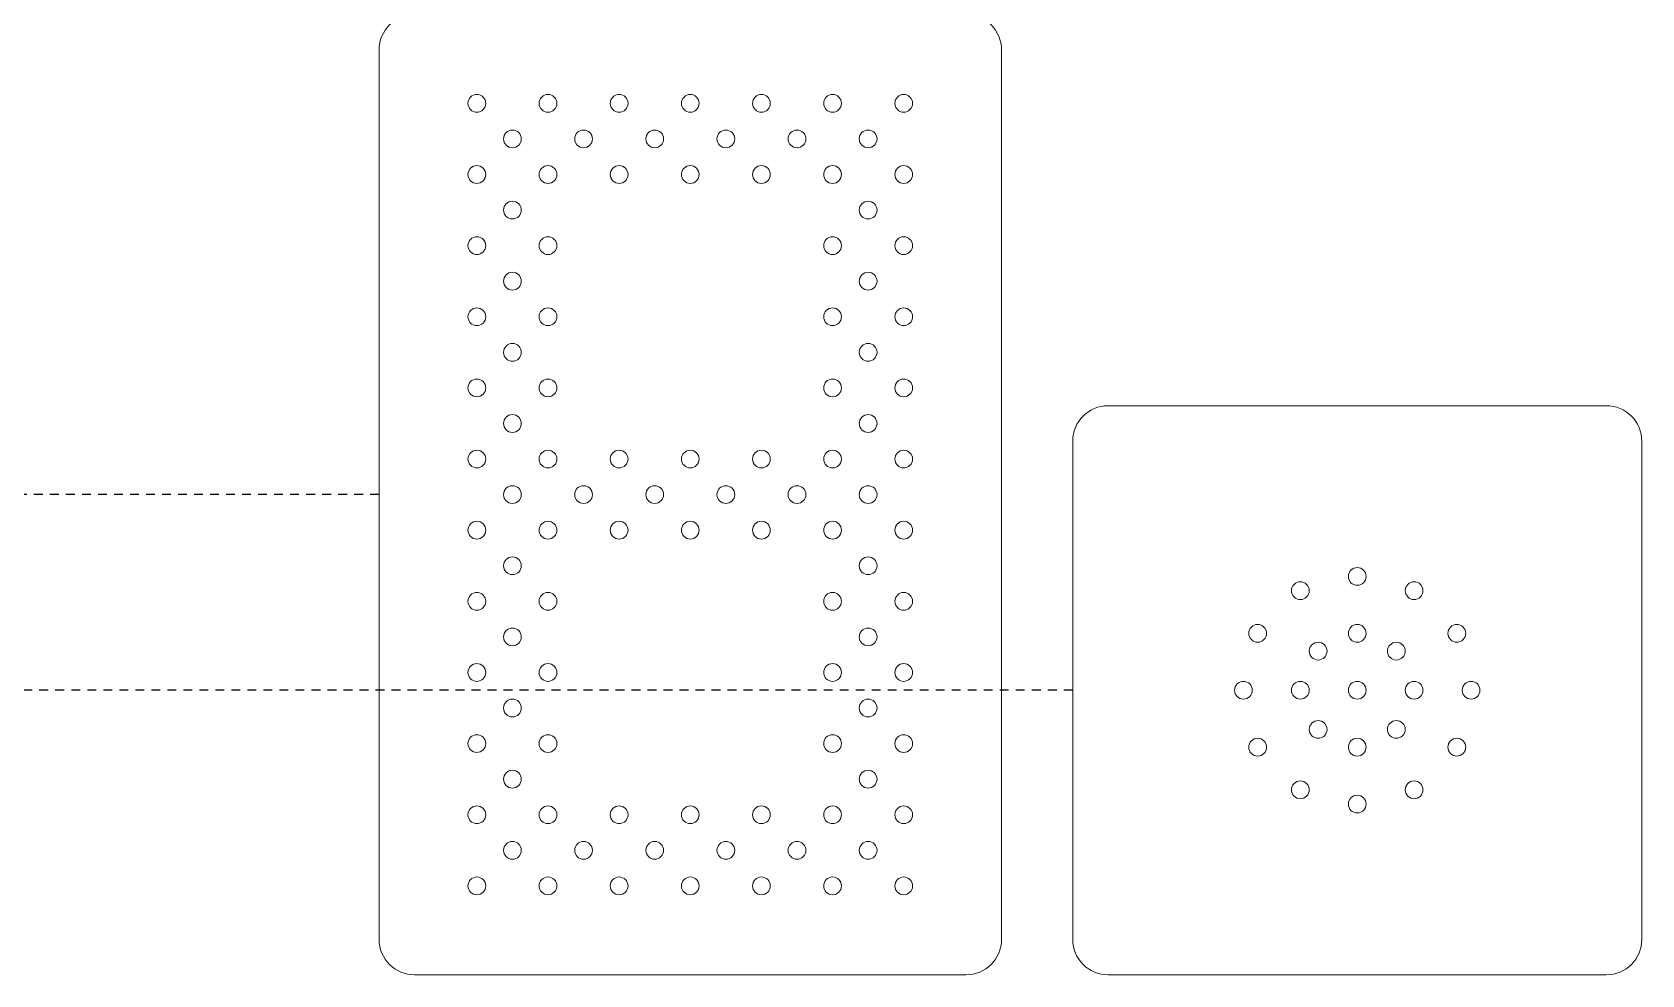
# Model space of a CAD drawing. Header units: inches. Extents: x 300 to 400, y -177 to 73.
# Drawn here: x 363.18 to 385.81, y 11.23 to 24.48 of the extents above; entities that cross this region are included whole.
import ezdxf

# ---------------------------------------------------------------- set-up
doc = ezdxf.new("R2010")
doc.units = ezdxf.units.IN
doc.header["$MEASUREMENT"] = 0
doc.linetypes.add('HIDDEN2', pattern=[0.1875, 0.125, -0.0625])
doc.layers.add('ScoreBone', color=5, linetype='Continuous')

msp = doc.modelspace()

# ---------------------------------------------------------------- linework, layer by layer
at = {"layer": 'ScoreBone', "color": 1, "linetype": 'HIDDEN2'}
for p, q in [((368.057, 17.982), (300.244, 17.982)), ((377.807, 15.232), (300.244, 15.232))]:
    msp.add_line(p, q, dxfattribs=at)
at = {"layer": 'ScoreBone', "lineweight": 5}
for points in [[(368.057, 24.232), (368.057, 24.508), (368.282, 24.732), (368.557, 24.732)], [(376.307, 24.732), (376.582, 24.732), (376.807, 24.508), (376.807, 24.232)], [(368.057, 11.732), (368.057, 11.732), (368.057, 24.232), (368.057, 24.232)], [(376.807, 24.232), (376.807, 24.232), (376.807, 11.732), (376.807, 11.732)], [(377.807, 18.732), (377.807, 19.008), (378.03, 19.232), (378.307, 19.232)], [(378.307, 19.232), (378.307, 19.232), (385.307, 19.232), (385.307, 19.232)], [(385.307, 19.232), (385.583, 19.232), (385.807, 19.008), (385.807, 18.732)], [(377.807, 11.732), (377.807, 11.732), (377.807, 18.732), (377.807, 18.732)], [(385.807, 18.732), (385.807, 18.732), (385.807, 11.732), (385.807, 11.732)], [(368.557, 11.232), (368.282, 11.232), (368.057, 11.456), (368.057, 11.732)], [(376.807, 11.732), (376.807, 11.456), (376.582, 11.232), (376.307, 11.232)], [(378.307, 11.232), (378.03, 11.232), (377.807, 11.456), (377.807, 11.732)], [(385.807, 11.732), (385.807, 11.456), (385.583, 11.232), (385.307, 11.232)], [(376.307, 11.232), (376.307, 11.232), (368.557, 11.232), (368.557, 11.232)], [(385.307, 11.232), (385.307, 11.232), (378.307, 11.232), (378.307, 11.232)]]:
    msp.add_open_spline(points, degree=3, dxfattribs=at)
for points in [[(369.557, 23.482), (369.557, 23.413), (369.5, 23.357), (369.432, 23.357), (369.364, 23.357), (369.307, 23.413), (369.307, 23.482), (369.307, 23.551), (369.364, 23.607), (369.432, 23.607), (369.5, 23.607), (369.557, 23.551), (369.557, 23.482)], [(370.557, 23.482), (370.557, 23.413), (370.5, 23.357), (370.432, 23.357), (370.364, 23.357), (370.307, 23.413), (370.307, 23.482), (370.307, 23.551), (370.364, 23.607), (370.432, 23.607), (370.5, 23.607), (370.557, 23.551), (370.557, 23.482)], [(371.557, 23.482), (371.557, 23.413), (371.5, 23.357), (371.432, 23.357), (371.364, 23.357), (371.307, 23.413), (371.307, 23.482), (371.307, 23.551), (371.364, 23.607), (371.432, 23.607), (371.5, 23.607), (371.557, 23.551), (371.557, 23.482)], [(372.557, 23.482), (372.557, 23.413), (372.5, 23.357), (372.432, 23.357), (372.364, 23.357), (372.307, 23.413), (372.307, 23.482), (372.307, 23.551), (372.364, 23.607), (372.432, 23.607), (372.5, 23.607), (372.557, 23.551), (372.557, 23.482)], [(373.557, 23.482), (373.557, 23.413), (373.5, 23.357), (373.432, 23.357), (373.364, 23.357), (373.307, 23.413), (373.307, 23.482), (373.307, 23.551), (373.364, 23.607), (373.432, 23.607), (373.5, 23.607), (373.557, 23.551), (373.557, 23.482)], [(374.557, 23.482), (374.557, 23.413), (374.5, 23.357), (374.432, 23.357), (374.364, 23.357), (374.307, 23.413), (374.307, 23.482), (374.307, 23.551), (374.364, 23.607), (374.432, 23.607), (374.5, 23.607), (374.557, 23.551), (374.557, 23.482)], [(375.557, 23.482), (375.557, 23.413), (375.5, 23.357), (375.432, 23.357), (375.364, 23.357), (375.307, 23.413), (375.307, 23.482), (375.307, 23.551), (375.364, 23.607), (375.432, 23.607), (375.5, 23.607), (375.557, 23.551), (375.557, 23.482)], [(370.057, 22.982), (370.057, 22.913), (370, 22.857), (369.932, 22.857), (369.864, 22.857), (369.807, 22.913), (369.807, 22.982), (369.807, 23.051), (369.864, 23.107), (369.932, 23.107), (370, 23.107), (370.057, 23.051), (370.057, 22.982)], [(371.057, 22.982), (371.057, 22.913), (371, 22.857), (370.932, 22.857), (370.864, 22.857), (370.807, 22.913), (370.807, 22.982), (370.807, 23.051), (370.864, 23.107), (370.932, 23.107), (371, 23.107), (371.057, 23.051), (371.057, 22.982)], [(372.057, 22.982), (372.057, 22.913), (372, 22.857), (371.932, 22.857), (371.864, 22.857), (371.807, 22.913), (371.807, 22.982), (371.807, 23.051), (371.864, 23.107), (371.932, 23.107), (372, 23.107), (372.057, 23.051), (372.057, 22.982)], [(373.057, 22.982), (373.057, 22.913), (373, 22.857), (372.932, 22.857), (372.864, 22.857), (372.807, 22.913), (372.807, 22.982), (372.807, 23.051), (372.864, 23.107), (372.932, 23.107), (373, 23.107), (373.057, 23.051), (373.057, 22.982)], [(374.057, 22.982), (374.057, 22.913), (374, 22.857), (373.932, 22.857), (373.864, 22.857), (373.807, 22.913), (373.807, 22.982), (373.807, 23.051), (373.864, 23.107), (373.932, 23.107), (374, 23.107), (374.057, 23.051), (374.057, 22.982)], [(375.057, 22.982), (375.057, 22.913), (375, 22.857), (374.932, 22.857), (374.864, 22.857), (374.807, 22.913), (374.807, 22.982), (374.807, 23.051), (374.864, 23.107), (374.932, 23.107), (375, 23.107), (375.057, 23.051), (375.057, 22.982)], [(369.557, 22.482), (369.557, 22.413), (369.5, 22.357), (369.432, 22.357), (369.364, 22.357), (369.307, 22.413), (369.307, 22.482), (369.307, 22.551), (369.364, 22.607), (369.432, 22.607), (369.5, 22.607), (369.557, 22.551), (369.557, 22.482)], [(370.557, 22.482), (370.557, 22.413), (370.5, 22.357), (370.432, 22.357), (370.364, 22.357), (370.307, 22.413), (370.307, 22.482), (370.307, 22.551), (370.364, 22.607), (370.432, 22.607), (370.5, 22.607), (370.557, 22.551), (370.557, 22.482)], [(371.557, 22.482), (371.557, 22.413), (371.5, 22.357), (371.432, 22.357), (371.364, 22.357), (371.307, 22.413), (371.307, 22.482), (371.307, 22.551), (371.364, 22.607), (371.432, 22.607), (371.5, 22.607), (371.557, 22.551), (371.557, 22.482)], [(372.557, 22.482), (372.557, 22.413), (372.5, 22.357), (372.432, 22.357), (372.364, 22.357), (372.307, 22.413), (372.307, 22.482), (372.307, 22.551), (372.364, 22.607), (372.432, 22.607), (372.5, 22.607), (372.557, 22.551), (372.557, 22.482)], [(373.557, 22.482), (373.557, 22.413), (373.5, 22.357), (373.432, 22.357), (373.364, 22.357), (373.307, 22.413), (373.307, 22.482), (373.307, 22.551), (373.364, 22.607), (373.432, 22.607), (373.5, 22.607), (373.557, 22.551), (373.557, 22.482)], [(374.557, 22.482), (374.557, 22.413), (374.5, 22.357), (374.432, 22.357), (374.364, 22.357), (374.307, 22.413), (374.307, 22.482), (374.307, 22.551), (374.364, 22.607), (374.432, 22.607), (374.5, 22.607), (374.557, 22.551), (374.557, 22.482)], [(375.557, 22.482), (375.557, 22.413), (375.5, 22.357), (375.432, 22.357), (375.364, 22.357), (375.307, 22.413), (375.307, 22.482), (375.307, 22.551), (375.364, 22.607), (375.432, 22.607), (375.5, 22.607), (375.557, 22.551), (375.557, 22.482)], [(370.057, 21.982), (370.057, 21.913), (370, 21.857), (369.932, 21.857), (369.864, 21.857), (369.807, 21.913), (369.807, 21.982), (369.807, 22.051), (369.864, 22.107), (369.932, 22.107), (370, 22.107), (370.057, 22.051), (370.057, 21.982)], [(375.057, 21.982), (375.057, 21.913), (375, 21.857), (374.932, 21.857), (374.864, 21.857), (374.807, 21.913), (374.807, 21.982), (374.807, 22.051), (374.864, 22.107), (374.932, 22.107), (375, 22.107), (375.057, 22.051), (375.057, 21.982)], [(369.557, 21.482), (369.557, 21.413), (369.5, 21.357), (369.432, 21.357), (369.364, 21.357), (369.307, 21.413), (369.307, 21.482), (369.307, 21.551), (369.364, 21.607), (369.432, 21.607), (369.5, 21.607), (369.557, 21.551), (369.557, 21.482)], [(370.557, 21.482), (370.557, 21.413), (370.5, 21.357), (370.432, 21.357), (370.364, 21.357), (370.307, 21.413), (370.307, 21.482), (370.307, 21.551), (370.364, 21.607), (370.432, 21.607), (370.5, 21.607), (370.557, 21.551), (370.557, 21.482)], [(374.557, 21.482), (374.557, 21.413), (374.5, 21.357), (374.432, 21.357), (374.364, 21.357), (374.307, 21.413), (374.307, 21.482), (374.307, 21.551), (374.364, 21.607), (374.432, 21.607), (374.5, 21.607), (374.557, 21.551), (374.557, 21.482)], [(375.557, 21.482), (375.557, 21.413), (375.5, 21.357), (375.432, 21.357), (375.364, 21.357), (375.307, 21.413), (375.307, 21.482), (375.307, 21.551), (375.364, 21.607), (375.432, 21.607), (375.5, 21.607), (375.557, 21.551), (375.557, 21.482)], [(370.057, 20.982), (370.057, 20.913), (370, 20.857), (369.932, 20.857), (369.864, 20.857), (369.807, 20.913), (369.807, 20.982), (369.807, 21.051), (369.864, 21.107), (369.932, 21.107), (370, 21.107), (370.057, 21.051), (370.057, 20.982)], [(375.057, 20.982), (375.057, 20.913), (375, 20.857), (374.932, 20.857), (374.864, 20.857), (374.807, 20.913), (374.807, 20.982), (374.807, 21.051), (374.864, 21.107), (374.932, 21.107), (375, 21.107), (375.057, 21.051), (375.057, 20.982)], [(369.557, 20.482), (369.557, 20.413), (369.5, 20.357), (369.432, 20.357), (369.364, 20.357), (369.307, 20.413), (369.307, 20.482), (369.307, 20.551), (369.364, 20.607), (369.432, 20.607), (369.5, 20.607), (369.557, 20.551), (369.557, 20.482)], [(370.557, 20.482), (370.557, 20.413), (370.5, 20.357), (370.432, 20.357), (370.364, 20.357), (370.307, 20.413), (370.307, 20.482), (370.307, 20.551), (370.364, 20.607), (370.432, 20.607), (370.5, 20.607), (370.557, 20.551), (370.557, 20.482)], [(374.557, 20.482), (374.557, 20.413), (374.5, 20.357), (374.432, 20.357), (374.364, 20.357), (374.307, 20.413), (374.307, 20.482), (374.307, 20.551), (374.364, 20.607), (374.432, 20.607), (374.5, 20.607), (374.557, 20.551), (374.557, 20.482)], [(375.557, 20.482), (375.557, 20.413), (375.5, 20.357), (375.432, 20.357), (375.364, 20.357), (375.307, 20.413), (375.307, 20.482), (375.307, 20.551), (375.364, 20.607), (375.432, 20.607), (375.5, 20.607), (375.557, 20.551), (375.557, 20.482)], [(370.057, 19.982), (370.057, 19.913), (370, 19.857), (369.932, 19.857), (369.864, 19.857), (369.807, 19.913), (369.807, 19.982), (369.807, 20.051), (369.864, 20.107), (369.932, 20.107), (370, 20.107), (370.057, 20.051), (370.057, 19.982)], [(375.057, 19.982), (375.057, 19.913), (375, 19.857), (374.932, 19.857), (374.864, 19.857), (374.807, 19.913), (374.807, 19.982), (374.807, 20.051), (374.864, 20.107), (374.932, 20.107), (375, 20.107), (375.057, 20.051), (375.057, 19.982)], [(369.557, 19.482), (369.557, 19.413), (369.5, 19.357), (369.432, 19.357), (369.364, 19.357), (369.307, 19.413), (369.307, 19.482), (369.307, 19.551), (369.364, 19.607), (369.432, 19.607), (369.5, 19.607), (369.557, 19.551), (369.557, 19.482)], [(370.557, 19.482), (370.557, 19.413), (370.5, 19.357), (370.432, 19.357), (370.364, 19.357), (370.307, 19.413), (370.307, 19.482), (370.307, 19.551), (370.364, 19.607), (370.432, 19.607), (370.5, 19.607), (370.557, 19.551), (370.557, 19.482)], [(374.557, 19.482), (374.557, 19.413), (374.5, 19.357), (374.432, 19.357), (374.364, 19.357), (374.307, 19.413), (374.307, 19.482), (374.307, 19.551), (374.364, 19.607), (374.432, 19.607), (374.5, 19.607), (374.557, 19.551), (374.557, 19.482)], [(375.557, 19.482), (375.557, 19.413), (375.5, 19.357), (375.432, 19.357), (375.364, 19.357), (375.307, 19.413), (375.307, 19.482), (375.307, 19.551), (375.364, 19.607), (375.432, 19.607), (375.5, 19.607), (375.557, 19.551), (375.557, 19.482)], [(370.057, 18.982), (370.057, 18.913), (370, 18.857), (369.932, 18.857), (369.864, 18.857), (369.807, 18.913), (369.807, 18.982), (369.807, 19.051), (369.864, 19.107), (369.932, 19.107), (370, 19.107), (370.057, 19.051), (370.057, 18.982)], [(375.057, 18.982), (375.057, 18.913), (375, 18.857), (374.932, 18.857), (374.864, 18.857), (374.807, 18.913), (374.807, 18.982), (374.807, 19.051), (374.864, 19.107), (374.932, 19.107), (375, 19.107), (375.057, 19.051), (375.057, 18.982)], [(369.557, 18.482), (369.557, 18.413), (369.5, 18.357), (369.432, 18.357), (369.364, 18.357), (369.307, 18.413), (369.307, 18.482), (369.307, 18.551), (369.364, 18.607), (369.432, 18.607), (369.5, 18.607), (369.557, 18.551), (369.557, 18.482)], [(370.557, 18.482), (370.557, 18.413), (370.5, 18.357), (370.432, 18.357), (370.364, 18.357), (370.307, 18.413), (370.307, 18.482), (370.307, 18.551), (370.364, 18.607), (370.432, 18.607), (370.5, 18.607), (370.557, 18.551), (370.557, 18.482)], [(371.557, 18.482), (371.557, 18.413), (371.5, 18.357), (371.432, 18.357), (371.364, 18.357), (371.307, 18.413), (371.307, 18.482), (371.307, 18.551), (371.364, 18.607), (371.432, 18.607), (371.5, 18.607), (371.557, 18.551), (371.557, 18.482)], [(372.557, 18.482), (372.557, 18.413), (372.5, 18.357), (372.432, 18.357), (372.364, 18.357), (372.307, 18.413), (372.307, 18.482), (372.307, 18.551), (372.364, 18.607), (372.432, 18.607), (372.5, 18.607), (372.557, 18.551), (372.557, 18.482)], [(373.557, 18.482), (373.557, 18.413), (373.5, 18.357), (373.432, 18.357), (373.364, 18.357), (373.307, 18.413), (373.307, 18.482), (373.307, 18.551), (373.364, 18.607), (373.432, 18.607), (373.5, 18.607), (373.557, 18.551), (373.557, 18.482)], [(374.557, 18.482), (374.557, 18.413), (374.5, 18.357), (374.432, 18.357), (374.364, 18.357), (374.307, 18.413), (374.307, 18.482), (374.307, 18.551), (374.364, 18.607), (374.432, 18.607), (374.5, 18.607), (374.557, 18.551), (374.557, 18.482)], [(375.557, 18.482), (375.557, 18.413), (375.5, 18.357), (375.432, 18.357), (375.364, 18.357), (375.307, 18.413), (375.307, 18.482), (375.307, 18.551), (375.364, 18.607), (375.432, 18.607), (375.5, 18.607), (375.557, 18.551), (375.557, 18.482)], [(370.057, 17.982), (370.057, 17.913), (370, 17.857), (369.932, 17.857), (369.864, 17.857), (369.807, 17.913), (369.807, 17.982), (369.807, 18.051), (369.864, 18.107), (369.932, 18.107), (370, 18.107), (370.057, 18.051), (370.057, 17.982)], [(371.057, 17.982), (371.057, 17.913), (371, 17.857), (370.932, 17.857), (370.864, 17.857), (370.807, 17.913), (370.807, 17.982), (370.807, 18.051), (370.864, 18.107), (370.932, 18.107), (371, 18.107), (371.057, 18.051), (371.057, 17.982)], [(372.057, 17.982), (372.057, 17.913), (372, 17.857), (371.932, 17.857), (371.864, 17.857), (371.807, 17.913), (371.807, 17.982), (371.807, 18.051), (371.864, 18.107), (371.932, 18.107), (372, 18.107), (372.057, 18.051), (372.057, 17.982)], [(373.057, 17.982), (373.057, 17.913), (373, 17.857), (372.932, 17.857), (372.864, 17.857), (372.807, 17.913), (372.807, 17.982), (372.807, 18.051), (372.864, 18.107), (372.932, 18.107), (373, 18.107), (373.057, 18.051), (373.057, 17.982)], [(374.057, 17.982), (374.057, 17.913), (374, 17.857), (373.932, 17.857), (373.864, 17.857), (373.807, 17.913), (373.807, 17.982), (373.807, 18.051), (373.864, 18.107), (373.932, 18.107), (374, 18.107), (374.057, 18.051), (374.057, 17.982)], [(375.057, 17.982), (375.057, 17.913), (375, 17.857), (374.932, 17.857), (374.864, 17.857), (374.807, 17.913), (374.807, 17.982), (374.807, 18.051), (374.864, 18.107), (374.932, 18.107), (375, 18.107), (375.057, 18.051), (375.057, 17.982)], [(369.557, 17.482), (369.557, 17.413), (369.5, 17.357), (369.432, 17.357), (369.364, 17.357), (369.307, 17.413), (369.307, 17.482), (369.307, 17.551), (369.364, 17.607), (369.432, 17.607), (369.5, 17.607), (369.557, 17.551), (369.557, 17.482)], [(370.557, 17.482), (370.557, 17.413), (370.5, 17.357), (370.432, 17.357), (370.364, 17.357), (370.307, 17.413), (370.307, 17.482), (370.307, 17.551), (370.364, 17.607), (370.432, 17.607), (370.5, 17.607), (370.557, 17.551), (370.557, 17.482)], [(371.557, 17.482), (371.557, 17.413), (371.5, 17.357), (371.432, 17.357), (371.364, 17.357), (371.307, 17.413), (371.307, 17.482), (371.307, 17.551), (371.364, 17.607), (371.432, 17.607), (371.5, 17.607), (371.557, 17.551), (371.557, 17.482)], [(372.557, 17.482), (372.557, 17.413), (372.5, 17.357), (372.432, 17.357), (372.364, 17.357), (372.307, 17.413), (372.307, 17.482), (372.307, 17.551), (372.364, 17.607), (372.432, 17.607), (372.5, 17.607), (372.557, 17.551), (372.557, 17.482)], [(373.557, 17.482), (373.557, 17.413), (373.5, 17.357), (373.432, 17.357), (373.364, 17.357), (373.307, 17.413), (373.307, 17.482), (373.307, 17.551), (373.364, 17.607), (373.432, 17.607), (373.5, 17.607), (373.557, 17.551), (373.557, 17.482)], [(374.557, 17.482), (374.557, 17.413), (374.5, 17.357), (374.432, 17.357), (374.364, 17.357), (374.307, 17.413), (374.307, 17.482), (374.307, 17.551), (374.364, 17.607), (374.432, 17.607), (374.5, 17.607), (374.557, 17.551), (374.557, 17.482)], [(375.557, 17.482), (375.557, 17.413), (375.5, 17.357), (375.432, 17.357), (375.364, 17.357), (375.307, 17.413), (375.307, 17.482), (375.307, 17.551), (375.364, 17.607), (375.432, 17.607), (375.5, 17.607), (375.557, 17.551), (375.557, 17.482)], [(370.057, 16.982), (370.057, 16.913), (370, 16.857), (369.932, 16.857), (369.864, 16.857), (369.807, 16.913), (369.807, 16.982), (369.807, 17.051), (369.864, 17.107), (369.932, 17.107), (370, 17.107), (370.057, 17.051), (370.057, 16.982)], [(375.057, 16.982), (375.057, 16.913), (375, 16.857), (374.932, 16.857), (374.864, 16.857), (374.807, 16.913), (374.807, 16.982), (374.807, 17.051), (374.864, 17.107), (374.932, 17.107), (375, 17.107), (375.057, 17.051), (375.057, 16.982)], [(381.132, 16.632), (381.132, 16.563), (381.076, 16.507), (381.007, 16.507), (380.938, 16.507), (380.882, 16.563), (380.882, 16.632), (380.882, 16.701), (380.938, 16.757), (381.007, 16.757), (381.076, 16.757), (381.132, 16.701), (381.132, 16.632)], [(381.932, 16.832), (381.932, 16.763), (381.876, 16.707), (381.807, 16.707), (381.737, 16.707), (381.682, 16.763), (381.682, 16.832), (381.682, 16.901), (381.737, 16.957), (381.807, 16.957), (381.876, 16.957), (381.932, 16.901), (381.932, 16.832)], [(382.731, 16.632), (382.731, 16.563), (382.676, 16.507), (382.606, 16.507), (382.538, 16.507), (382.481, 16.563), (382.481, 16.632), (382.481, 16.701), (382.538, 16.757), (382.606, 16.757), (382.676, 16.757), (382.731, 16.701), (382.731, 16.632)], [(369.557, 16.482), (369.557, 16.413), (369.5, 16.357), (369.432, 16.357), (369.364, 16.357), (369.307, 16.413), (369.307, 16.482), (369.307, 16.551), (369.364, 16.607), (369.432, 16.607), (369.5, 16.607), (369.557, 16.551), (369.557, 16.482)], [(369.557, 16.482), (369.557, 16.413), (369.5, 16.357), (369.432, 16.357), (369.364, 16.357), (369.307, 16.413), (369.307, 16.482), (369.307, 16.551), (369.364, 16.607), (369.432, 16.607), (369.5, 16.607), (369.557, 16.551), (369.557, 16.482)], [(370.557, 16.482), (370.557, 16.413), (370.5, 16.357), (370.432, 16.357), (370.364, 16.357), (370.307, 16.413), (370.307, 16.482), (370.307, 16.551), (370.364, 16.607), (370.432, 16.607), (370.5, 16.607), (370.557, 16.551), (370.557, 16.482)], [(370.557, 16.482), (370.557, 16.413), (370.5, 16.357), (370.432, 16.357), (370.364, 16.357), (370.307, 16.413), (370.307, 16.482), (370.307, 16.551), (370.364, 16.607), (370.432, 16.607), (370.5, 16.607), (370.557, 16.551), (370.557, 16.482)], [(374.557, 16.482), (374.557, 16.413), (374.5, 16.357), (374.432, 16.357), (374.364, 16.357), (374.307, 16.413), (374.307, 16.482), (374.307, 16.551), (374.364, 16.607), (374.432, 16.607), (374.5, 16.607), (374.557, 16.551), (374.557, 16.482)], [(374.557, 16.482), (374.557, 16.413), (374.5, 16.357), (374.432, 16.357), (374.364, 16.357), (374.307, 16.413), (374.307, 16.482), (374.307, 16.551), (374.364, 16.607), (374.432, 16.607), (374.5, 16.607), (374.557, 16.551), (374.557, 16.482)], [(375.557, 16.482), (375.557, 16.413), (375.5, 16.357), (375.432, 16.357), (375.364, 16.357), (375.307, 16.413), (375.307, 16.482), (375.307, 16.551), (375.364, 16.607), (375.432, 16.607), (375.5, 16.607), (375.557, 16.551), (375.557, 16.482)], [(375.557, 16.482), (375.557, 16.413), (375.5, 16.357), (375.432, 16.357), (375.364, 16.357), (375.307, 16.413), (375.307, 16.482), (375.307, 16.551), (375.364, 16.607), (375.432, 16.607), (375.5, 16.607), (375.557, 16.551), (375.557, 16.482)], [(370.057, 15.982), (370.057, 15.913), (370, 15.857), (369.932, 15.857), (369.864, 15.857), (369.807, 15.913), (369.807, 15.982), (369.807, 16.051), (369.864, 16.107), (369.932, 16.107), (370, 16.107), (370.057, 16.051), (370.057, 15.982)], [(370.057, 15.982), (370.057, 15.913), (370, 15.857), (369.932, 15.857), (369.864, 15.857), (369.807, 15.913), (369.807, 15.982), (369.807, 16.051), (369.864, 16.107), (369.932, 16.107), (370, 16.107), (370.057, 16.051), (370.057, 15.982)], [(375.057, 15.982), (375.057, 15.913), (375, 15.857), (374.932, 15.857), (374.864, 15.857), (374.807, 15.913), (374.807, 15.982), (374.807, 16.051), (374.864, 16.107), (374.932, 16.107), (375, 16.107), (375.057, 16.051), (375.057, 15.982)], [(375.057, 15.982), (375.057, 15.913), (375, 15.857), (374.932, 15.857), (374.864, 15.857), (374.807, 15.913), (374.807, 15.982), (374.807, 16.051), (374.864, 16.107), (374.932, 16.107), (375, 16.107), (375.057, 16.051), (375.057, 15.982)], [(380.532, 16.032), (380.532, 15.963), (380.476, 15.907), (380.407, 15.907), (380.338, 15.907), (380.282, 15.963), (380.282, 16.032), (380.282, 16.101), (380.338, 16.157), (380.407, 16.157), (380.476, 16.157), (380.532, 16.101), (380.532, 16.032)], [(381.932, 16.032), (381.932, 15.963), (381.876, 15.907), (381.807, 15.907), (381.737, 15.907), (381.682, 15.963), (381.682, 16.032), (381.682, 16.101), (381.737, 16.157), (381.807, 16.157), (381.876, 16.157), (381.932, 16.101), (381.932, 16.032)], [(383.332, 16.032), (383.332, 15.963), (383.275, 15.907), (383.207, 15.907), (383.138, 15.907), (383.082, 15.963), (383.082, 16.032), (383.082, 16.101), (383.138, 16.157), (383.207, 16.157), (383.275, 16.157), (383.332, 16.101), (383.332, 16.032)], [(381.382, 15.782), (381.382, 15.713), (381.326, 15.657), (381.257, 15.657), (381.188, 15.657), (381.132, 15.713), (381.132, 15.782), (381.132, 15.851), (381.188, 15.907), (381.257, 15.907), (381.326, 15.907), (381.382, 15.851), (381.382, 15.782)], [(382.481, 15.782), (382.481, 15.713), (382.426, 15.657), (382.356, 15.657), (382.288, 15.657), (382.231, 15.713), (382.231, 15.782), (382.231, 15.851), (382.288, 15.907), (382.356, 15.907), (382.426, 15.907), (382.481, 15.851), (382.481, 15.782)], [(369.557, 15.482), (369.557, 15.413), (369.5, 15.357), (369.432, 15.357), (369.364, 15.357), (369.307, 15.413), (369.307, 15.482), (369.307, 15.551), (369.364, 15.607), (369.432, 15.607), (369.5, 15.607), (369.557, 15.551), (369.557, 15.482)], [(370.557, 15.482), (370.557, 15.413), (370.5, 15.357), (370.432, 15.357), (370.364, 15.357), (370.307, 15.413), (370.307, 15.482), (370.307, 15.551), (370.364, 15.607), (370.432, 15.607), (370.5, 15.607), (370.557, 15.551), (370.557, 15.482)], [(374.557, 15.482), (374.557, 15.413), (374.5, 15.357), (374.432, 15.357), (374.364, 15.357), (374.307, 15.413), (374.307, 15.482), (374.307, 15.551), (374.364, 15.607), (374.432, 15.607), (374.5, 15.607), (374.557, 15.551), (374.557, 15.482)], [(375.557, 15.482), (375.557, 15.413), (375.5, 15.357), (375.432, 15.357), (375.364, 15.357), (375.307, 15.413), (375.307, 15.482), (375.307, 15.551), (375.364, 15.607), (375.432, 15.607), (375.5, 15.607), (375.557, 15.551), (375.557, 15.482)], [(380.332, 15.232), (380.332, 15.163), (380.275, 15.107), (380.207, 15.107), (380.138, 15.107), (380.082, 15.163), (380.082, 15.232), (380.082, 15.301), (380.138, 15.357), (380.207, 15.357), (380.275, 15.357), (380.332, 15.301), (380.332, 15.232)], [(381.132, 15.232), (381.132, 15.163), (381.076, 15.107), (381.007, 15.107), (380.938, 15.107), (380.882, 15.163), (380.882, 15.232), (380.882, 15.301), (380.938, 15.357), (381.007, 15.357), (381.076, 15.357), (381.132, 15.301), (381.132, 15.232)], [(381.932, 15.232), (381.932, 15.163), (381.876, 15.107), (381.807, 15.107), (381.737, 15.107), (381.682, 15.163), (381.682, 15.232), (381.682, 15.301), (381.737, 15.357), (381.807, 15.357), (381.876, 15.357), (381.932, 15.301), (381.932, 15.232)], [(382.731, 15.232), (382.731, 15.163), (382.676, 15.107), (382.606, 15.107), (382.538, 15.107), (382.481, 15.163), (382.481, 15.232), (382.481, 15.301), (382.538, 15.357), (382.606, 15.357), (382.676, 15.357), (382.731, 15.301), (382.731, 15.232)], [(383.532, 15.232), (383.532, 15.163), (383.476, 15.107), (383.407, 15.107), (383.338, 15.107), (383.282, 15.163), (383.282, 15.232), (383.282, 15.301), (383.338, 15.357), (383.407, 15.357), (383.476, 15.357), (383.532, 15.301), (383.532, 15.232)], [(370.057, 14.982), (370.057, 14.913), (370, 14.857), (369.932, 14.857), (369.864, 14.857), (369.807, 14.913), (369.807, 14.982), (369.807, 15.051), (369.864, 15.107), (369.932, 15.107), (370, 15.107), (370.057, 15.051), (370.057, 14.982)], [(375.057, 14.982), (375.057, 14.913), (375, 14.857), (374.932, 14.857), (374.864, 14.857), (374.807, 14.913), (374.807, 14.982), (374.807, 15.051), (374.864, 15.107), (374.932, 15.107), (375, 15.107), (375.057, 15.051), (375.057, 14.982)], [(381.382, 14.682), (381.382, 14.613), (381.326, 14.557), (381.257, 14.557), (381.188, 14.557), (381.132, 14.613), (381.132, 14.682), (381.132, 14.751), (381.188, 14.807), (381.257, 14.807), (381.326, 14.807), (381.382, 14.751), (381.382, 14.682)], [(382.481, 14.682), (382.481, 14.613), (382.426, 14.557), (382.356, 14.557), (382.288, 14.557), (382.231, 14.613), (382.231, 14.682), (382.231, 14.751), (382.288, 14.807), (382.356, 14.807), (382.426, 14.807), (382.481, 14.751), (382.481, 14.682)], [(369.557, 14.482), (369.557, 14.413), (369.5, 14.357), (369.432, 14.357), (369.364, 14.357), (369.307, 14.413), (369.307, 14.482), (369.307, 14.551), (369.364, 14.607), (369.432, 14.607), (369.5, 14.607), (369.557, 14.551), (369.557, 14.482)], [(370.557, 14.482), (370.557, 14.413), (370.5, 14.357), (370.432, 14.357), (370.364, 14.357), (370.307, 14.413), (370.307, 14.482), (370.307, 14.551), (370.364, 14.607), (370.432, 14.607), (370.5, 14.607), (370.557, 14.551), (370.557, 14.482)], [(374.557, 14.482), (374.557, 14.413), (374.5, 14.357), (374.432, 14.357), (374.364, 14.357), (374.307, 14.413), (374.307, 14.482), (374.307, 14.551), (374.364, 14.607), (374.432, 14.607), (374.5, 14.607), (374.557, 14.551), (374.557, 14.482)], [(375.557, 14.482), (375.557, 14.413), (375.5, 14.357), (375.432, 14.357), (375.364, 14.357), (375.307, 14.413), (375.307, 14.482), (375.307, 14.551), (375.364, 14.607), (375.432, 14.607), (375.5, 14.607), (375.557, 14.551), (375.557, 14.482)], [(380.532, 14.432), (380.532, 14.363), (380.476, 14.307), (380.407, 14.307), (380.338, 14.307), (380.282, 14.363), (380.282, 14.432), (380.282, 14.501), (380.338, 14.557), (380.407, 14.557), (380.476, 14.557), (380.532, 14.501), (380.532, 14.432)], [(381.932, 14.432), (381.932, 14.363), (381.876, 14.307), (381.807, 14.307), (381.737, 14.307), (381.682, 14.363), (381.682, 14.432), (381.682, 14.501), (381.737, 14.557), (381.807, 14.557), (381.876, 14.557), (381.932, 14.501), (381.932, 14.432)], [(383.332, 14.432), (383.332, 14.363), (383.275, 14.307), (383.207, 14.307), (383.138, 14.307), (383.082, 14.363), (383.082, 14.432), (383.082, 14.501), (383.138, 14.557), (383.207, 14.557), (383.275, 14.557), (383.332, 14.501), (383.332, 14.432)], [(370.057, 13.982), (370.057, 13.913), (370, 13.857), (369.932, 13.857), (369.864, 13.857), (369.807, 13.913), (369.807, 13.982), (369.807, 14.051), (369.864, 14.107), (369.932, 14.107), (370, 14.107), (370.057, 14.051), (370.057, 13.982)], [(375.057, 13.982), (375.057, 13.913), (375, 13.857), (374.932, 13.857), (374.864, 13.857), (374.807, 13.913), (374.807, 13.982), (374.807, 14.051), (374.864, 14.107), (374.932, 14.107), (375, 14.107), (375.057, 14.051), (375.057, 13.982)], [(381.132, 13.832), (381.132, 13.763), (381.076, 13.707), (381.007, 13.707), (380.938, 13.707), (380.882, 13.763), (380.882, 13.832), (380.882, 13.901), (380.938, 13.957), (381.007, 13.957), (381.076, 13.957), (381.132, 13.901), (381.132, 13.832)], [(382.731, 13.832), (382.731, 13.763), (382.676, 13.707), (382.606, 13.707), (382.538, 13.707), (382.481, 13.763), (382.481, 13.832), (382.481, 13.901), (382.538, 13.957), (382.606, 13.957), (382.676, 13.957), (382.731, 13.901), (382.731, 13.832)], [(369.557, 13.482), (369.557, 13.413), (369.5, 13.357), (369.432, 13.357), (369.364, 13.357), (369.307, 13.413), (369.307, 13.482), (369.307, 13.551), (369.364, 13.607), (369.432, 13.607), (369.5, 13.607), (369.557, 13.551), (369.557, 13.482)], [(370.557, 13.482), (370.557, 13.413), (370.5, 13.357), (370.432, 13.357), (370.364, 13.357), (370.307, 13.413), (370.307, 13.482), (370.307, 13.551), (370.364, 13.607), (370.432, 13.607), (370.5, 13.607), (370.557, 13.551), (370.557, 13.482)], [(371.557, 13.482), (371.557, 13.413), (371.5, 13.357), (371.432, 13.357), (371.364, 13.357), (371.307, 13.413), (371.307, 13.482), (371.307, 13.551), (371.364, 13.607), (371.432, 13.607), (371.5, 13.607), (371.557, 13.551), (371.557, 13.482)], [(372.557, 13.482), (372.557, 13.413), (372.5, 13.357), (372.432, 13.357), (372.364, 13.357), (372.307, 13.413), (372.307, 13.482), (372.307, 13.551), (372.364, 13.607), (372.432, 13.607), (372.5, 13.607), (372.557, 13.551), (372.557, 13.482)], [(373.557, 13.482), (373.557, 13.413), (373.5, 13.357), (373.432, 13.357), (373.364, 13.357), (373.307, 13.413), (373.307, 13.482), (373.307, 13.551), (373.364, 13.607), (373.432, 13.607), (373.5, 13.607), (373.557, 13.551), (373.557, 13.482)], [(374.557, 13.482), (374.557, 13.413), (374.5, 13.357), (374.432, 13.357), (374.364, 13.357), (374.307, 13.413), (374.307, 13.482), (374.307, 13.551), (374.364, 13.607), (374.432, 13.607), (374.5, 13.607), (374.557, 13.551), (374.557, 13.482)], [(375.557, 13.482), (375.557, 13.413), (375.5, 13.357), (375.432, 13.357), (375.364, 13.357), (375.307, 13.413), (375.307, 13.482), (375.307, 13.551), (375.364, 13.607), (375.432, 13.607), (375.5, 13.607), (375.557, 13.551), (375.557, 13.482)], [(381.932, 13.632), (381.932, 13.563), (381.876, 13.507), (381.807, 13.507), (381.737, 13.507), (381.682, 13.563), (381.682, 13.632), (381.682, 13.701), (381.737, 13.757), (381.807, 13.757), (381.876, 13.757), (381.932, 13.701), (381.932, 13.632)], [(370.057, 12.982), (370.057, 12.913), (370, 12.857), (369.932, 12.857), (369.864, 12.857), (369.807, 12.913), (369.807, 12.982), (369.807, 13.051), (369.864, 13.107), (369.932, 13.107), (370, 13.107), (370.057, 13.051), (370.057, 12.982)], [(371.057, 12.982), (371.057, 12.913), (371, 12.857), (370.932, 12.857), (370.864, 12.857), (370.807, 12.913), (370.807, 12.982), (370.807, 13.051), (370.864, 13.107), (370.932, 13.107), (371, 13.107), (371.057, 13.051), (371.057, 12.982)], [(372.057, 12.982), (372.057, 12.913), (372, 12.857), (371.932, 12.857), (371.864, 12.857), (371.807, 12.913), (371.807, 12.982), (371.807, 13.051), (371.864, 13.107), (371.932, 13.107), (372, 13.107), (372.057, 13.051), (372.057, 12.982)], [(373.057, 12.982), (373.057, 12.913), (373, 12.857), (372.932, 12.857), (372.864, 12.857), (372.807, 12.913), (372.807, 12.982), (372.807, 13.051), (372.864, 13.107), (372.932, 13.107), (373, 13.107), (373.057, 13.051), (373.057, 12.982)], [(374.057, 12.982), (374.057, 12.913), (374, 12.857), (373.932, 12.857), (373.864, 12.857), (373.807, 12.913), (373.807, 12.982), (373.807, 13.051), (373.864, 13.107), (373.932, 13.107), (374, 13.107), (374.057, 13.051), (374.057, 12.982)], [(375.057, 12.982), (375.057, 12.913), (375, 12.857), (374.932, 12.857), (374.864, 12.857), (374.807, 12.913), (374.807, 12.982), (374.807, 13.051), (374.864, 13.107), (374.932, 13.107), (375, 13.107), (375.057, 13.051), (375.057, 12.982)], [(369.557, 12.482), (369.557, 12.413), (369.5, 12.357), (369.432, 12.357), (369.364, 12.357), (369.307, 12.413), (369.307, 12.482), (369.307, 12.551), (369.364, 12.607), (369.432, 12.607), (369.5, 12.607), (369.557, 12.551), (369.557, 12.482)], [(370.557, 12.482), (370.557, 12.413), (370.5, 12.357), (370.432, 12.357), (370.364, 12.357), (370.307, 12.413), (370.307, 12.482), (370.307, 12.551), (370.364, 12.607), (370.432, 12.607), (370.5, 12.607), (370.557, 12.551), (370.557, 12.482)], [(371.557, 12.482), (371.557, 12.413), (371.5, 12.357), (371.432, 12.357), (371.364, 12.357), (371.307, 12.413), (371.307, 12.482), (371.307, 12.551), (371.364, 12.607), (371.432, 12.607), (371.5, 12.607), (371.557, 12.551), (371.557, 12.482)], [(372.557, 12.482), (372.557, 12.413), (372.5, 12.357), (372.432, 12.357), (372.364, 12.357), (372.307, 12.413), (372.307, 12.482), (372.307, 12.551), (372.364, 12.607), (372.432, 12.607), (372.5, 12.607), (372.557, 12.551), (372.557, 12.482)], [(373.557, 12.482), (373.557, 12.413), (373.5, 12.357), (373.432, 12.357), (373.364, 12.357), (373.307, 12.413), (373.307, 12.482), (373.307, 12.551), (373.364, 12.607), (373.432, 12.607), (373.5, 12.607), (373.557, 12.551), (373.557, 12.482)], [(374.557, 12.482), (374.557, 12.413), (374.5, 12.357), (374.432, 12.357), (374.364, 12.357), (374.307, 12.413), (374.307, 12.482), (374.307, 12.551), (374.364, 12.607), (374.432, 12.607), (374.5, 12.607), (374.557, 12.551), (374.557, 12.482)], [(375.557, 12.482), (375.557, 12.413), (375.5, 12.357), (375.432, 12.357), (375.364, 12.357), (375.307, 12.413), (375.307, 12.482), (375.307, 12.551), (375.364, 12.607), (375.432, 12.607), (375.5, 12.607), (375.557, 12.551), (375.557, 12.482)]]:
    msp.add_open_spline(points, degree=3, knots=[0, 0, 0, 0, 1, 1, 1, 2, 2, 2, 3, 3, 3, 4, 4, 4, 4], dxfattribs=at)

doc.saveas('drawing.dxf')
